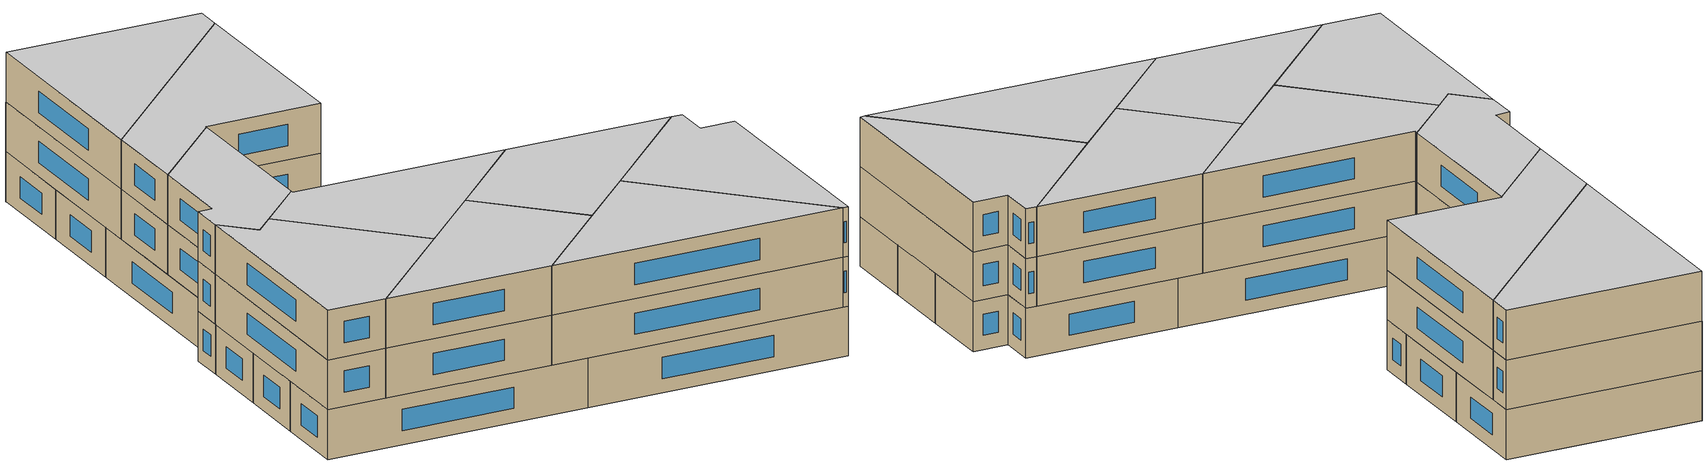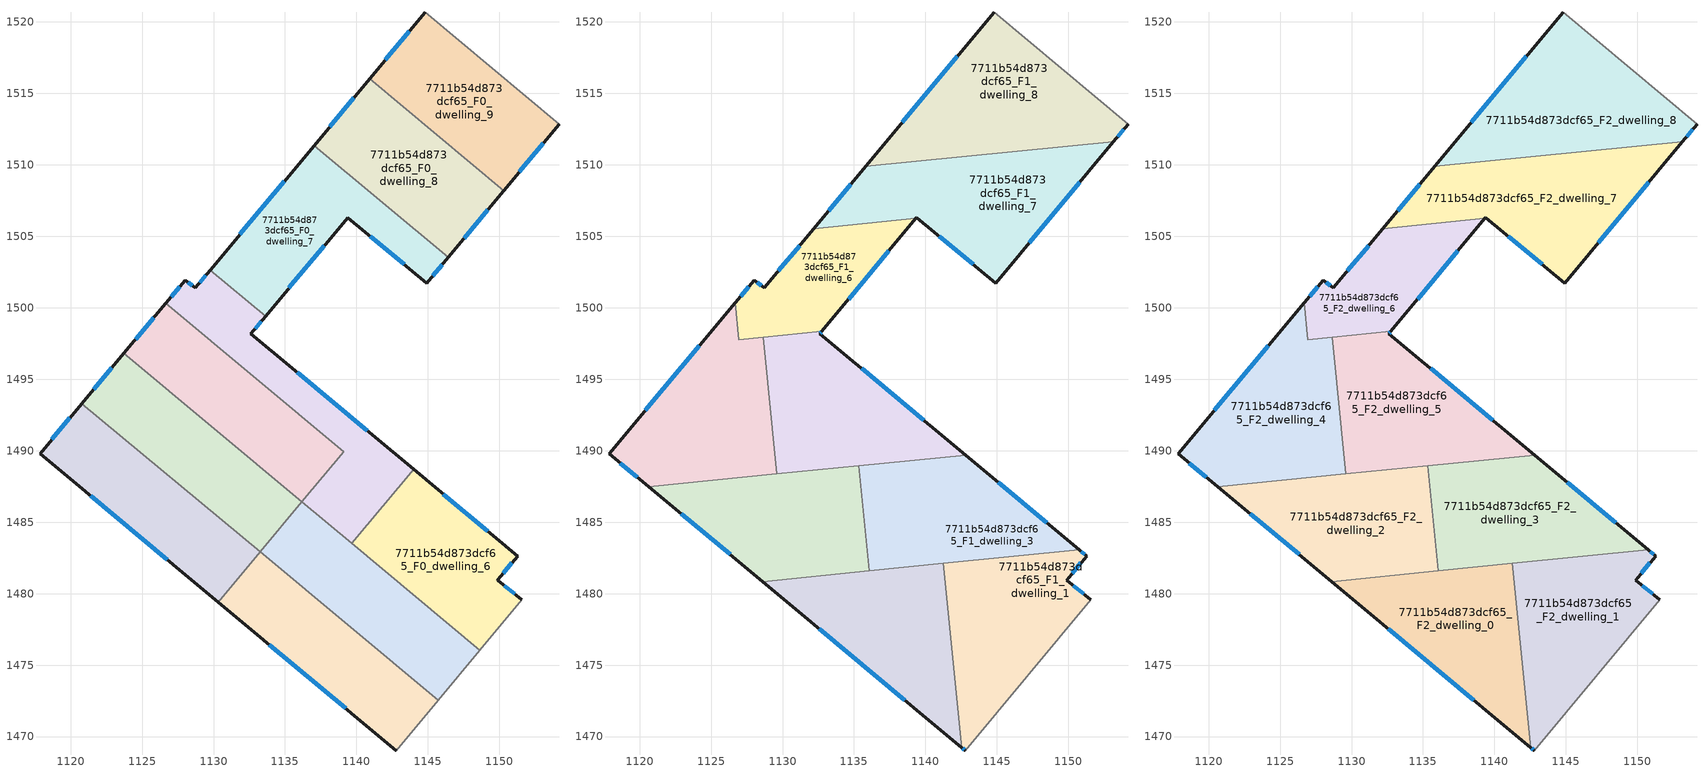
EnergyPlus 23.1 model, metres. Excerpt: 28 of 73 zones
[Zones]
7711b54d873dcf65_F0_dwelling_0
 floor ground (EU_floor_Construction): 1133.25,1482.92 1130.33,1479.41 1117.86,1489.8 1120.79,1493.3 z0
 wall outside (EU_wall_Construction): 1120.79,1493.3 1117.86,1489.8 1130.33,1479.41 z0:3
 wall to 7711b54d873dcf65_F0_dwelling_1 (EU_wall_Construction): 1130.33,1479.41 1133.25,1482.92 z0:3
 wall to 7711b54d873dcf65_F0_dwelling_2 (EU_wall_Construction): 1133.25,1482.92 1120.79,1493.3 z0:3
 window (EU_Window_Construction): 1121.42,1486.83 1126.77,1482.38 / 1119.95,1492.3 1118.7,1490.8 z0.86:2.14
7711b54d873dcf65_F0_dwelling_1
 floor ground (EU_floor_Construction): 1145.71,1472.53 1142.8,1469.02 1130.33,1479.41 1133.25,1482.92 z0
 wall outside (EU_wall_Construction): 1130.33,1479.41 1142.8,1469.02 z0:3
 wall adiabatic (EU_wall_Construction): 1142.8,1469.02 1145.71,1472.53 z0:3
 wall to 7711b54d873dcf65_F0_dwelling_3 (EU_wall_Construction): 1145.71,1472.53 1133.25,1482.92 z0:3
 window (EU_Window_Construction): 1133.89,1476.44 1139.24,1471.99 z0.86:2.14
7711b54d873dcf65_F0_dwelling_2
 floor ground (EU_floor_Construction): 1136.18,1486.42 1133.25,1482.92 1120.79,1493.3 1123.72,1496.8 z0
 wall outside (EU_wall_Construction): 1123.72,1496.8 1120.79,1493.3 z0:3
 wall to 7711b54d873dcf65_F0_dwelling_3 (EU_wall_Construction): 1133.25,1482.92 1136.18,1486.42 z0:3
 wall to 7711b54d873dcf65_F0_dwelling_4 (EU_wall_Construction): 1136.18,1486.42 1123.72,1496.8 z0:3
 window (EU_Window_Construction): 1122.89,1495.8 1121.63,1494.3 z0.86:2.14
7711b54d873dcf65_F0_dwelling_3
 floor ground (EU_floor_Construction): 1148.63,1476.04 1145.71,1472.53 1133.25,1482.92 1136.18,1486.42 z0
 wall adiabatic (EU_wall_Construction): 1145.71,1472.53 1148.63,1476.04 z0:3
 wall to 7711b54d873dcf65_F0_dwelling_6 (EU_wall_Construction): 1148.63,1476.04 1139.67,1483.52 z0:3
 wall to 7711b54d873dcf65_F0_dwelling_5 (EU_wall_Construction): 1139.67,1483.52 1136.18,1486.42 z0:3
 ceiling adiabatic (EU_roof_Construction): 1141.34,1482.12 1136.18,1486.42 1135.65,1485.8 1136.07,1481.59 z3
7711b54d873dcf65_F0_dwelling_4
 floor ground (EU_floor_Construction): 1139.11,1489.93 1136.18,1486.42 1123.72,1496.8 1126.66,1500.31 z0
 wall outside (EU_wall_Construction): 1126.66,1500.31 1123.72,1496.8 z0:3
 wall to 7711b54d873dcf65_F0_dwelling_5 (EU_wall_Construction): 1136.18,1486.42 1139.11,1489.93 1126.66,1500.31 z0:3
 window (EU_Window_Construction): 1125.82,1499.31 1124.56,1497.8 z0.86:2.14
 ceiling adiabatic (EU_roof_Construction): 1138.55,1489.27 1139.11,1489.93 1129.41,1498.01 1128.64,1497.94 1129.21,1492.24 1133.38,1488.75 z3
7711b54d873dcf65_F0_dwelling_5
 floor ground (EU_floor_Construction): 1133.64,1499.42 1132.61,1498.19 1143.99,1488.71 1139.67,1483.52 1136.18,1486.42 1139.11,1489.93 1126.66,1500.31 1128.02,1501.93 1128.73,1501.4 1129.77,1502.64 z0
 wall outside (EU_wall_Construction): 1129.77,1502.64 1128.73,1501.4 1128.02,1501.93 1126.66,1500.31 / 1143.99,1488.71 1132.61,1498.19 1133.64,1499.42 z0:3
 wall to 7711b54d873dcf65_F0_dwelling_7 (EU_wall_Construction): 1133.64,1499.42 1129.77,1502.64 z0:3
 wall to 7711b54d873dcf65_F0_dwelling_6 (EU_wall_Construction): 1139.67,1483.52 1143.99,1488.71 z0:3
 window (EU_Window_Construction): 1127.63,1501.46 1127.05,1500.77 / 1128.52,1501.55 1128.22,1501.78 / 1129.47,1502.29 1129.02,1501.75 / 1132.91,1498.54 1133.35,1499.07 / 1140.74,1491.41 1135.86,1495.48 z0.86:2.14
7711b54d873dcf65_F0_dwelling_6
 floor ground (EU_floor_Construction): 1151.28,1482.63 1149.88,1480.96 1149.87,1480.95 1151.57,1479.59 1151.55,1479.56 1148.63,1476.04 1139.67,1483.52 1143.99,1488.71 z0
 wall outside (EU_wall_Construction): 1151.57,1479.59 1149.87,1480.95 1149.88,1480.96 1151.28,1482.63 1143.99,1488.71 z0:3
 wall adiabatic (EU_wall_Construction): 1148.63,1476.04 1151.55,1479.56 1151.57,1479.59 z0:3
 window (EU_Window_Construction): 1149.2,1484.37 1146.07,1486.97 / 1150.28,1481.44 1150.88,1482.15 / 1151.08,1479.98 1150.35,1480.56 z0.86:2.14
7711b54d873dcf65_F0_dwelling_7
 floor ground (EU_floor_Construction): 1146.42,1503.53 1144.92,1501.72 1139.37,1506.31 1133.64,1499.42 1129.77,1502.64 1137.03,1511.35 z0
 wall outside (EU_wall_Construction): 1137.03,1511.35 1129.77,1502.64 / 1133.64,1499.42 1139.37,1506.31 1144.92,1501.72 1146.42,1503.53 z0:3
 wall to 7711b54d873dcf65_F0_dwelling_8 (EU_wall_Construction): 1146.42,1503.53 1137.03,1511.35 z0:3
 window (EU_Window_Construction): 1134.95,1508.86 1131.84,1505.13 / 1145.35,1502.24 1145.99,1503.01 / 1140.96,1505 1143.34,1503.03 / 1135.28,1501.39 1137.74,1504.34 z0.86:2.14
7711b54d873dcf65_F0_dwelling_8
 floor ground (EU_floor_Construction): 1150.29,1508.19 1146.42,1503.53 1137.03,1511.35 1140.91,1516.01 z0
 wall outside (EU_wall_Construction): 1146.42,1503.53 1150.29,1508.19 / 1140.91,1516.01 1137.03,1511.35 z0:3
 wall to 7711b54d873dcf65_F0_dwelling_9 (EU_wall_Construction): 1150.29,1508.19 1140.91,1516.01 z0:3
 window (EU_Window_Construction): 1147.53,1504.86 1149.19,1506.86 / 1139.8,1514.68 1138.14,1512.68 z0.86:2.14
7711b54d873dcf65_F0_dwelling_9
 floor ground (EU_floor_Construction): 1154.17,1512.86 1150.29,1508.19 1140.91,1516.01 1144.8,1520.67 z0
 wall outside (EU_wall_Construction): 1150.29,1508.19 1154.17,1512.86 / 1144.8,1520.67 1140.91,1516.01 z0:3
 wall adiabatic (EU_wall_Construction): 1154.17,1512.86 1144.8,1520.67 z0:3
 window (EU_Window_Construction): 1151.4,1509.53 1153.06,1511.53 / 1143.69,1519.34 1142.02,1517.34 z0.86:2.14
7711b54d873dcf65_F1_dwelling_0
 floor to 7711b54d873dcf65_F0_dwelling_1 (EU_floor_Construction): 1141.9,1475.71 1142.54,1469.23 1130.33,1479.41 1131.8,1481.17 1134.97,1481.48 z3
 floor to 7711b54d873dcf65_F0_dwelling_3 (EU_floor_Construction): 1141.26,1482.11 1141.9,1475.71 1134.97,1481.48 z3
 floor to 7711b54d873dcf65_F0_dwelling_0 (EU_floor_Construction): 1131.8,1481.17 1130.33,1479.41 1128.6,1480.85 z3
 wall outside (EU_wall_Construction): 1128.6,1480.85 1142.54,1469.23 z3:6
 wall to 7711b54d873dcf65_F1_dwelling_1 (EU_wall_Construction): 1142.54,1469.23 1141.26,1482.11 z3:6
 wall to 7711b54d873dcf65_F1_dwelling_2 (EU_wall_Construction): 1136.07,1481.59 1128.6,1480.85 z3:6
 wall to 7711b54d873dcf65_F1_dwelling_3 (EU_wall_Construction): 1141.26,1482.11 1136.07,1481.59 z3:6
 window (EU_Window_Construction): 1132.58,1477.53 1138.56,1472.55 z3.86:5.14
7711b54d873dcf65_F1_dwelling_1
 floor to 7711b54d873dcf65_F0_dwelling_6 (EU_floor_Construction): 1151.28,1482.63 1149.87,1480.95 1151.57,1479.59 1148.63,1476.05 1141.34,1482.12 1150.77,1483.06 z3
 floor to 7711b54d873dcf65_F0_dwelling_1 (EU_floor_Construction): 1145.71,1472.53 1142.8,1469.02 1142.54,1469.23 1141.9,1475.71 z3
 floor to 7711b54d873dcf65_F0_dwelling_3 (EU_floor_Construction): 1148.63,1476.05 1145.71,1472.53 1141.9,1475.71 1141.26,1482.11 1141.34,1482.12 z3
 wall outside (EU_wall_Construction): 1151.57,1479.59 1149.87,1480.95 1151.28,1482.63 1150.77,1483.06 / 1142.54,1469.23 1142.8,1469.02 z3:6
 wall adiabatic (EU_wall_Construction): 1142.8,1469.02 1151.57,1479.59 z3:6
 wall to 7711b54d873dcf65_F1_dwelling_3 (EU_wall_Construction): 1150.77,1483.06 1141.26,1482.11 z3:6
 window (EU_Window_Construction): 1150.27,1481.43 1150.88,1482.15 / 1151.08,1479.98 1150.35,1480.56 / 1142.61,1469.17 1142.73,1469.08 / 1151.14,1482.75 1150.92,1482.94 z3.86:5.14
7711b54d873dcf65_F1_dwelling_2
 floor to 7711b54d873dcf65_F0_dwelling_0 (EU_floor_Construction): 1133.25,1482.92 1131.8,1481.17 1128.6,1480.85 1120.64,1487.48 1127.01,1488.12 z3
 floor to 7711b54d873dcf65_F0_dwelling_1 (EU_floor_Construction): 1134.97,1481.48 1131.8,1481.17 1133.25,1482.92 z3
 floor to 7711b54d873dcf65_F0_dwelling_2 (EU_floor_Construction): 1135.54,1486.96 1135.65,1485.8 1133.25,1482.92 1127.01,1488.12 1133.38,1488.75 z3
 floor to 7711b54d873dcf65_F0_dwelling_4 (EU_floor_Construction): 1135.34,1488.95 1135.54,1486.96 1133.38,1488.75 z3
 floor to 7711b54d873dcf65_F0_dwelling_3 (EU_floor_Construction): 1135.65,1485.8 1136.07,1481.59 1134.97,1481.48 1133.25,1482.92 z3
 wall outside (EU_wall_Construction): 1120.64,1487.48 1128.6,1480.85 z3:6
 wall to 7711b54d873dcf65_F1_dwelling_3 (EU_wall_Construction): 1136.07,1481.59 1135.34,1488.95 z3:6
 wall to 7711b54d873dcf65_F1_dwelling_4 (EU_wall_Construction): 1129.59,1488.37 1120.64,1487.48 z3:6
 wall to 7711b54d873dcf65_F1_dwelling_5 (EU_wall_Construction): 1135.34,1488.95 1129.59,1488.37 z3:6
 window (EU_Window_Construction): 1122.92,1485.59 1126.33,1482.75 z3.86:5.14
7711b54d873dcf65_F1_dwelling_3
 floor to 7711b54d873dcf65_F0_dwelling_6 (EU_floor_Construction): 1150.77,1483.06 1141.34,1482.12 1139.67,1483.52 1143.99,1488.71 z3
 floor to 7711b54d873dcf65_F0_dwelling_4 (EU_floor_Construction): 1138.55,1489.27 1136.18,1486.42 1135.54,1486.96 1135.34,1488.95 z3
 floor to 7711b54d873dcf65_F0_dwelling_5 (EU_floor_Construction): 1143.99,1488.71 1139.67,1483.52 1136.18,1486.42 1138.55,1489.27 1142.81,1489.69 z3
 floor to 7711b54d873dcf65_F0_dwelling_2 (EU_floor_Construction): 1136.18,1486.42 1135.65,1485.8 1135.54,1486.96 z3
 floor adiabatic (EU_floor_Construction): 1141.34,1482.12 1136.07,1481.59 1135.65,1485.8 1136.18,1486.42 1135.54,1486.96 z3
 wall outside (EU_wall_Construction): 1150.77,1483.06 1142.81,1489.69 z3:6
 wall to 7711b54d873dcf65_F1_dwelling_5 (EU_wall_Construction): 1142.81,1489.69 1135.34,1488.95 z3:6
 window (EU_Window_Construction): 1148.5,1484.95 1145.08,1487.8 z3.86:5.14
7711b54d873dcf65_F1_dwelling_4
 floor to 7711b54d873dcf65_F0_dwelling_2 (EU_floor_Construction): 1129.21,1492.23 1129.59,1488.37 1127.01,1488.12 1120.79,1493.3 1123.72,1496.8 z3
 floor to 7711b54d873dcf65_F0_dwelling_4 (EU_floor_Construction): 1128.64,1497.94 1129.21,1492.24 1123.72,1496.8 1126.66,1500.31 1126.7,1500.27 1126.95,1497.77 z3
 floor to 7711b54d873dcf65_F0_dwelling_0 (EU_floor_Construction): 1127.01,1488.12 1120.64,1487.48 1117.86,1489.8 1120.79,1493.3 z3
 wall outside (EU_wall_Construction): 1126.7,1500.35 1117.86,1489.8 1120.64,1487.48 z3:6
 wall to 7711b54d873dcf65_F1_dwelling_6 (EU_wall_Construction): 1128.64,1497.94 1126.95,1497.77 1126.7,1500.35 z3:6
 wall to 7711b54d873dcf65_F1_dwelling_5 (EU_wall_Construction): 1129.59,1488.37 1128.64,1497.94 z3:6
 window (EU_Window_Construction): 1118.65,1489.14 1119.85,1488.15 / 1124.17,1497.34 1120.38,1492.82 z3.86:5.14
7711b54d873dcf65_F1_dwelling_5
 floor to 7711b54d873dcf65_F0_dwelling_2 (EU_floor_Construction): 1133.38,1488.75 1129.59,1488.37 1129.21,1492.23 z3
 floor to 7711b54d873dcf65_F0_dwelling_5 (EU_floor_Construction): 1142.81,1489.69 1138.55,1489.27 1139.11,1489.93 1129.41,1498.01 1132.75,1498.35 1132.61,1498.19 z3
 floor adiabatic (EU_floor_Construction): 1139.11,1489.93 1138.55,1489.27 1133.38,1488.75 1129.21,1492.23 1128.64,1497.94 1129.41,1498.01 z3
 wall outside (EU_wall_Construction): 1142.81,1489.69 1132.61,1498.19 1132.75,1498.35 z3:6
 wall to 7711b54d873dcf65_F1_dwelling_6 (EU_wall_Construction): 1132.75,1498.35 1128.64,1497.94 z3:6
 window (EU_Window_Construction): 1139.9,1492.12 1135.53,1495.76 / 1132.65,1498.23 1132.71,1498.3 z3.86:5.14
7711b54d873dcf65_F1_dwelling_6
 floor to 7711b54d873dcf65_F0_dwelling_5 (EU_floor_Construction): 1133.64,1499.42 1132.75,1498.35 1129.41,1498.01 1126.7,1500.27 1126.7,1500.35 1128.02,1501.93 1128.73,1501.4 1129.77,1502.64 z3
 floor to 7711b54d873dcf65_F0_dwelling_7 (EU_floor_Construction): 1139.33,1506.25 1133.64,1499.42 1129.77,1502.64 1132.18,1505.54 z3
 floor to 7711b54d873dcf65_F0_dwelling_4 (EU_floor_Construction): 1129.41,1498.01 1126.95,1497.77 1126.7,1500.27 z3
 wall outside (EU_wall_Construction): 1132.18,1505.54 1128.73,1501.4 1128.02,1501.93 1126.7,1500.35 / 1132.75,1498.35 1139.33,1506.25 z3:6
 wall to 7711b54d873dcf65_F1_dwelling_7 (EU_wall_Construction): 1139.33,1506.25 1132.18,1505.54 z3:6
 window (EU_Window_Construction): 1127.64,1501.48 1127.07,1500.8 / 1128.52,1501.55 1128.22,1501.78 / 1131.2,1504.36 1129.72,1502.58 / 1134.63,1500.61 1137.45,1504 z3.86:5.14
7711b54d873dcf65_F1_dwelling_7
 floor to 7711b54d873dcf65_F0_dwelling_7 (EU_floor_Construction): 1146.42,1503.53 1144.92,1501.72 1139.37,1506.31 1139.33,1506.25 1132.18,1505.54 1135.82,1509.9 1138.46,1510.16 z3
 floor to 7711b54d873dcf65_F0_dwelling_8 (EU_floor_Construction): 1150.29,1508.19 1146.42,1503.53 1138.46,1510.16 1146.92,1511.01 z3
 floor to 7711b54d873dcf65_F0_dwelling_9 (EU_floor_Construction): 1153.15,1511.63 1150.29,1508.19 1146.92,1511.01 z3
 wall outside (EU_wall_Construction): 1139.33,1506.25 1139.37,1506.31 1144.92,1501.72 1153.15,1511.63 / 1135.82,1509.9 1132.18,1505.54 z3:6
 wall to 7711b54d873dcf65_F1_dwelling_8 (EU_wall_Construction): 1153.15,1511.63 1135.82,1509.9 z3:6
 window (EU_Window_Construction): 1147.27,1504.55 1150.8,1508.8 / 1140.96,1505 1143.34,1503.03 / 1134.78,1508.65 1133.22,1506.79 z3.86:5.14
7711b54d873dcf65_F1_dwelling_8
 floor to 7711b54d873dcf65_F0_dwelling_8 (EU_floor_Construction): 1146.92,1511.01 1138.46,1510.16 1137.03,1511.35 1140.91,1516.01 z3
 floor to 7711b54d873dcf65_F0_dwelling_9 (EU_floor_Construction): 1154.17,1512.86 1153.15,1511.63 1146.92,1511.01 1140.91,1516.01 1144.8,1520.67 z3
 floor to 7711b54d873dcf65_F0_dwelling_7 (EU_floor_Construction): 1138.46,1510.16 1135.82,1509.9 1137.03,1511.35 z3
 wall outside (EU_wall_Construction): 1153.15,1511.63 1154.17,1512.86 / 1144.8,1520.67 1135.82,1509.9 z3:6
 wall adiabatic (EU_wall_Construction): 1154.17,1512.86 1144.8,1520.67 z3:6
 window (EU_Window_Construction): 1153.44,1511.98 1153.88,1512.51 / 1142.23,1517.59 1138.38,1512.98 z3.86:5.14
7711b54d873dcf65_F2_dwelling_0
 floor to 7711b54d873dcf65_F1_dwelling_0 (EU_floor_Construction): 1141.26,1482.11 1142.54,1469.23 1128.6,1480.85 z6
 wall outside (EU_wall_Construction): 1128.6,1480.85 1142.54,1469.23 z6:9
 wall to 7711b54d873dcf65_F2_dwelling_1 (EU_wall_Construction): 1142.54,1469.23 1141.26,1482.11 z6:9
 wall to 7711b54d873dcf65_F2_dwelling_2 (EU_wall_Construction): 1136.07,1481.59 1128.6,1480.85 z6:9
 wall to 7711b54d873dcf65_F2_dwelling_3 (EU_wall_Construction): 1141.26,1482.11 1136.07,1481.59 z6:9
 window (EU_Window_Construction): 1132.58,1477.53 1138.56,1472.55 z6.86:8.14
 ceiling to 7711b54d873dcf65_F3_dwelling_0 (EU_floor_Construction): 1142.54,1469.23 1141.26,1482.11 1128.6,1480.85 z9
7711b54d873dcf65_F2_dwelling_1
 floor to 7711b54d873dcf65_F1_dwelling_1 (EU_floor_Construction): 1151.28,1482.63 1149.87,1480.95 1151.57,1479.59 1142.8,1469.02 1142.54,1469.23 1141.26,1482.11 1150.77,1483.06 z6
 wall outside (EU_wall_Construction): 1151.57,1479.59 1149.87,1480.95 1151.28,1482.63 1150.77,1483.06 / 1142.54,1469.23 1142.8,1469.02 z6:9
 wall adiabatic (EU_wall_Construction): 1142.8,1469.02 1151.57,1479.59 z6:9
 wall to 7711b54d873dcf65_F2_dwelling_3 (EU_wall_Construction): 1150.77,1483.06 1141.26,1482.11 z6:9
 window (EU_Window_Construction): 1150.27,1481.43 1150.88,1482.15 / 1151.08,1479.98 1150.35,1480.56 / 1142.61,1469.17 1142.73,1469.08 / 1151.14,1482.75 1150.92,1482.94 z6.86:8.14
 ceiling to 7711b54d873dcf65_F3_dwelling_1 (EU_floor_Construction): 1142.8,1469.02 1151.57,1479.59 1149.87,1480.95 1151.28,1482.63 1150.77,1483.06 1141.26,1482.11 1142.54,1469.23 z9
7711b54d873dcf65_F2_dwelling_2
 floor to 7711b54d873dcf65_F1_dwelling_2 (EU_floor_Construction): 1135.34,1488.95 1136.07,1481.59 1128.6,1480.85 1120.64,1487.48 z6
 wall outside (EU_wall_Construction): 1120.64,1487.48 1128.6,1480.85 z6:9
 wall to 7711b54d873dcf65_F2_dwelling_3 (EU_wall_Construction): 1136.07,1481.59 1135.34,1488.95 z6:9
 wall to 7711b54d873dcf65_F2_dwelling_4 (EU_wall_Construction): 1129.59,1488.37 1120.64,1487.48 z6:9
 wall to 7711b54d873dcf65_F2_dwelling_5 (EU_wall_Construction): 1135.34,1488.95 1129.59,1488.37 z6:9
 window (EU_Window_Construction): 1122.92,1485.59 1126.33,1482.75 z6.86:8.14
 ceiling to 7711b54d873dcf65_F3_dwelling_2 (EU_floor_Construction): 1136.07,1481.59 1135.34,1488.95 1120.64,1487.48 1128.6,1480.85 z9
7711b54d873dcf65_F2_dwelling_3
 floor to 7711b54d873dcf65_F1_dwelling_3 (EU_floor_Construction): 1150.77,1483.06 1136.07,1481.59 1135.34,1488.95 1142.81,1489.69 z6
 wall outside (EU_wall_Construction): 1150.77,1483.06 1142.81,1489.69 z6:9
 wall to 7711b54d873dcf65_F2_dwelling_5 (EU_wall_Construction): 1142.81,1489.69 1135.34,1488.95 z6:9
 window (EU_Window_Construction): 1148.5,1484.95 1145.08,1487.8 z6.86:8.14
 ceiling to 7711b54d873dcf65_F3_dwelling_3 (EU_floor_Construction): 1150.77,1483.06 1142.81,1489.69 1135.34,1488.95 1136.07,1481.59 z9
7711b54d873dcf65_F2_dwelling_4
 floor to 7711b54d873dcf65_F1_dwelling_4 (EU_floor_Construction): 1128.64,1497.94 1129.59,1488.37 1120.64,1487.48 1117.86,1489.8 1126.7,1500.35 1126.95,1497.77 z6
 wall outside (EU_wall_Construction): 1126.7,1500.35 1117.86,1489.8 1120.64,1487.48 z6:9
 wall to 7711b54d873dcf65_F2_dwelling_6 (EU_wall_Construction): 1128.64,1497.94 1126.95,1497.77 1126.7,1500.35 z6:9
 wall to 7711b54d873dcf65_F2_dwelling_5 (EU_wall_Construction): 1129.59,1488.37 1128.64,1497.94 z6:9
 window (EU_Window_Construction): 1118.65,1489.14 1119.85,1488.15 / 1124.17,1497.34 1120.38,1492.82 z6.86:8.14
 ceiling to 7711b54d873dcf65_F3_dwelling_4 (EU_floor_Construction): 1129.59,1488.37 1128.64,1497.94 1126.95,1497.77 1126.7,1500.35 1117.86,1489.8 1120.64,1487.48 z9
7711b54d873dcf65_F2_dwelling_5
 floor to 7711b54d873dcf65_F1_dwelling_5 (EU_floor_Construction): 1142.81,1489.69 1129.59,1488.37 1128.64,1497.94 1132.75,1498.35 1132.61,1498.19 z6
 wall outside (EU_wall_Construction): 1142.81,1489.69 1132.61,1498.19 1132.75,1498.35 z6:9
 wall to 7711b54d873dcf65_F2_dwelling_6 (EU_wall_Construction): 1132.75,1498.35 1128.64,1497.94 z6:9
 window (EU_Window_Construction): 1139.9,1492.12 1135.53,1495.76 / 1132.65,1498.23 1132.71,1498.3 z6.86:8.14
 ceiling to 7711b54d873dcf65_F3_dwelling_5 (EU_floor_Construction): 1142.81,1489.69 1132.61,1498.19 1132.75,1498.35 1128.64,1497.94 1129.59,1488.37 z9
7711b54d873dcf65_F2_dwelling_6
 floor to 7711b54d873dcf65_F1_dwelling_6 (EU_floor_Construction): 1139.33,1506.25 1132.75,1498.35 1126.95,1497.78 1126.7,1500.35 1128.02,1501.93 1128.73,1501.4 1132.18,1505.54 z6
 wall outside (EU_wall_Construction): 1132.18,1505.54 1128.73,1501.4 1128.02,1501.93 1126.7,1500.35 / 1132.75,1498.35 1139.33,1506.25 z6:9
 wall to 7711b54d873dcf65_F2_dwelling_7 (EU_wall_Construction): 1139.33,1506.25 1132.18,1505.54 z6:9
 window (EU_Window_Construction): 1127.64,1501.48 1127.07,1500.8 / 1128.52,1501.55 1128.22,1501.78 / 1131.2,1504.36 1129.72,1502.58 / 1134.63,1500.61 1137.45,1504 z6.86:8.14
 ceiling to 7711b54d873dcf65_F3_dwelling_6 (EU_floor_Construction): 1132.75,1498.35 1139.33,1506.25 1132.18,1505.54 1128.73,1501.4 1128.02,1501.93 1126.7,1500.35 1126.95,1497.78 z9
7711b54d873dcf65_F2_dwelling_7
 floor to 7711b54d873dcf65_F1_dwelling_7 (EU_floor_Construction): 1153.15,1511.63 1144.92,1501.72 1139.37,1506.31 1139.33,1506.25 1132.18,1505.54 1135.82,1509.9 z6
 wall outside (EU_wall_Construction): 1139.33,1506.25 1139.37,1506.31 1144.92,1501.72 1153.15,1511.63 / 1135.82,1509.9 1132.18,1505.54 z6:9
 wall to 7711b54d873dcf65_F2_dwelling_8 (EU_wall_Construction): 1153.15,1511.63 1135.82,1509.9 z6:9
 window (EU_Window_Construction): 1147.27,1504.55 1150.8,1508.8 / 1140.96,1505 1143.34,1503.03 / 1134.78,1508.65 1133.22,1506.79 z6.86:8.14
 ceiling to 7711b54d873dcf65_F3_dwelling_7 (EU_floor_Construction): 1144.92,1501.72 1153.15,1511.63 1135.82,1509.9 1132.18,1505.54 1139.33,1506.25 1139.37,1506.31 z9
7711b54d873dcf65_F2_dwelling_8
 floor to 7711b54d873dcf65_F1_dwelling_8 (EU_floor_Construction): 1154.17,1512.86 1153.15,1511.63 1135.82,1509.9 1144.8,1520.67 z6
 wall outside (EU_wall_Construction): 1153.15,1511.63 1154.17,1512.86 / 1144.8,1520.67 1135.82,1509.9 z6:9
 wall adiabatic (EU_wall_Construction): 1154.17,1512.86 1144.8,1520.67 z6:9
 window (EU_Window_Construction): 1153.44,1511.98 1153.88,1512.51 / 1142.23,1517.59 1138.38,1512.98 z6.86:8.14
 ceiling to 7711b54d873dcf65_F3_dwelling_8 (EU_floor_Construction): 1153.15,1511.63 1154.17,1512.86 1144.8,1520.67 1135.82,1509.9 z9
shading: 1154.17,1512.86 1144.8,1520.67 z0:6
[Building]
EU S2 Campaign: North Axis=0; Terrain=City; Solar Distribution=FullExterior
[Site:Location]
Helsinki-Vantaa.AP: Latitude=60.317; Longitude=24.963; Time Zone=2; Elevation=54.6
[SizingPeriod:WeatherFileDays]
AnnualSizingPeriod: Begin Month=1; Begin Day of Month=1; End Month=12; End Day of Month=31; Day of Week for Start Day=Monday; Use Weather File Daylight Saving Period=No; Use Weather File Rain and Snow Indicators=No
[MATERIAL]
EU_InternalMass_Material: Roughness=MediumRough; Thickness=0.1; Conductivity=1; Density=1800; Specific Heat=900; Thermal Absorptance=0.9; Solar Absorptance=0.7; Visible Absorptance=0.7
[MATERIAL:NOMASS] Roughness=MediumRough; Thermal Absorptance=0.9; Solar Absorptance=0.7; Visible Absorptance=0.7
Name | Thermal Resistance
EU_wall_NoMass | 1.10183
EU_roof_NoMass; EU_floor_NoMass | 1.70606
[WINDOWMATERIAL:SIMPLEGLAZINGSYSTEM]
EU_Window_SimpleGlazing: UFactor=3.11035; Solar Heat Gain Coefficient=0.8; Visible Transmittance=0.8
[CONSTRUCTION]
EU_wall_Construction: EU_wall_NoMass
EU_roof_Construction: EU_roof_NoMass
EU_floor_Construction: EU_floor_NoMass
EU_Window_Construction: EU_Window_SimpleGlazing
EU_InternalMass_Construction: EU_InternalMass_Material
[ZONE] Type=1; Multiplier=1; Ceiling Height=autocalculate; Floor Area=autocalculate; Part of Total Floor Area=Yes
Name | Volume
7711b54d873dcf65_F0_dwelling_0 | 222.226
7711b54d873dcf65_F1_dwelling_0; 7711b54d873dcf65_F2_dwelling_0 | 246.922
7711b54d873dcf65_F0_dwelling_1 | 222.222
7711b54d873dcf65_F1_dwelling_1; 7711b54d873dcf65_F2_dwelling_1 | 246.879
7711b54d873dcf65_F0_dwelling_2 | 222.184
7711b54d873dcf65_F1_dwelling_2; 7711b54d873dcf65_F2_dwelling_2 | 246.913
7711b54d873dcf65_F0_dwelling_3 | 222.179
7711b54d873dcf65_F1_dwelling_3; 7711b54d873dcf65_F2_dwelling_3 | 246.929
7711b54d873dcf65_F0_dwelling_4 | 222.255
7711b54d873dcf65_F1_dwelling_4; 7711b54d873dcf65_F2_dwelling_4 | 257.205
7711b54d873dcf65_F0_dwelling_5 | 222.185
7711b54d873dcf65_F1_dwelling_5; 7711b54d873dcf65_F2_dwelling_5 | 246.917
7711b54d873dcf65_F0_dwelling_6 | 222.19
7711b54d873dcf65_F1_dwelling_6 | 159.528
7711b54d873dcf65_F2_dwelling_6 | 159.483
7711b54d873dcf65_F0_dwelling_7 | 222.212
7711b54d873dcf65_F1_dwelling_7; 7711b54d873dcf65_F2_dwelling_7 | 284.807
7711b54d873dcf65_F0_dwelling_8 | 222.215
7711b54d873dcf65_F1_dwelling_8; 7711b54d873dcf65_F2_dwelling_8 | 286.074
7711b54d873dcf65_F0_dwelling_9 | 222.207
[INTERNALMASS] Construction=EU_InternalMass_Construction
Name | Zone or ZoneList | Surface Area
7711b54d873dcf65_F0_dwelling_0_EU_InternalMass | 7711b54d873dcf65_F0_dwelling_0 | 74.0744
7711b54d873dcf65_F0_dwelling_1_EU_InternalMass | 7711b54d873dcf65_F0_dwelling_1 | 74.0734
7711b54d873dcf65_F0_dwelling_2_EU_InternalMass | 7711b54d873dcf65_F0_dwelling_2 | 74.0597
7711b54d873dcf65_F0_dwelling_3_EU_InternalMass | 7711b54d873dcf65_F0_dwelling_3 | 74.0586
7711b54d873dcf65_F0_dwelling_4_EU_InternalMass | 7711b54d873dcf65_F0_dwelling_4 | 74.0853
7711b54d873dcf65_F0_dwelling_5_EU_InternalMass | 7711b54d873dcf65_F0_dwelling_5 | 74.0617
7711b54d873dcf65_F0_dwelling_6_EU_InternalMass | 7711b54d873dcf65_F0_dwelling_6 | 74.0622
7711b54d873dcf65_F0_dwelling_7_EU_InternalMass | 7711b54d873dcf65_F0_dwelling_7 | 74.0708
7711b54d873dcf65_F0_dwelling_8_EU_InternalMass | 7711b54d873dcf65_F0_dwelling_8 | 74.0721
7711b54d873dcf65_F0_dwelling_9_EU_InternalMass | 7711b54d873dcf65_F0_dwelling_9 | 74.0691
7711b54d873dcf65_F1_dwelling_0_EU_InternalMass | 7711b54d873dcf65_F1_dwelling_0 | 82.3094
7711b54d873dcf65_F1_dwelling_1_EU_InternalMass | 7711b54d873dcf65_F1_dwelling_1 | 82.2929
7711b54d873dcf65_F1_dwelling_2_EU_InternalMass | 7711b54d873dcf65_F1_dwelling_2 | 82.3063
7711b54d873dcf65_F1_dwelling_3_EU_InternalMass | 7711b54d873dcf65_F1_dwelling_3 | 82.3098
7711b54d873dcf65_F1_dwelling_4_EU_InternalMass | 7711b54d873dcf65_F1_dwelling_4 | 85.7327
7711b54d873dcf65_F1_dwelling_5_EU_InternalMass | 7711b54d873dcf65_F1_dwelling_5 | 82.3047
7711b54d873dcf65_F1_dwelling_6_EU_InternalMass | 7711b54d873dcf65_F1_dwelling_6 | 53.175
7711b54d873dcf65_F1_dwelling_7_EU_InternalMass | 7711b54d873dcf65_F1_dwelling_7 | 94.9338
7711b54d873dcf65_F1_dwelling_8_EU_InternalMass | 7711b54d873dcf65_F1_dwelling_8 | 95.3627
7711b54d873dcf65_F2_dwelling_0_EU_InternalMass | 7711b54d873dcf65_F2_dwelling_0 | 82.3094
7711b54d873dcf65_F2_dwelling_1_EU_InternalMass | 7711b54d873dcf65_F2_dwelling_1 | 82.2929
7711b54d873dcf65_F2_dwelling_2_EU_InternalMass | 7711b54d873dcf65_F2_dwelling_2 | 82.3063
7711b54d873dcf65_F2_dwelling_3_EU_InternalMass | 7711b54d873dcf65_F2_dwelling_3 | 82.3098
7711b54d873dcf65_F2_dwelling_4_EU_InternalMass | 7711b54d873dcf65_F2_dwelling_4 | 85.7327
7711b54d873dcf65_F2_dwelling_5_EU_InternalMass | 7711b54d873dcf65_F2_dwelling_5 | 82.3047
7711b54d873dcf65_F2_dwelling_6_EU_InternalMass | 7711b54d873dcf65_F2_dwelling_6 | 53.175
7711b54d873dcf65_F2_dwelling_7_EU_InternalMass | 7711b54d873dcf65_F2_dwelling_7 | 94.9338
7711b54d873dcf65_F2_dwelling_8_EU_InternalMass | 7711b54d873dcf65_F2_dwelling_8 | 95.3627
[OTHEREQUIPMENT] Fuel Type=Electricity; Design Level Calculation Method=Watts/Area; Power per Zone Floor Area=1; Fraction Latent=0; Fraction Radiant=0; Fraction Lost=0; Carbon Dioxide Generation Rate=0; EndUse Subcategory=EU_Step8_InternalGains
Name | Zone or ZoneList or Space or SpaceList | Schedule
EU_Step8_InternalGain_7711b54d873dcf65_F0_dwelling_0_f000 | 7711b54d873dcf65_F0_dwelling_0 | EU_Step8_GainSchedule_7711b54d873dcf65_F0_dwelling_0_f000
EU_Step8_InternalGain_7711b54d873dcf65_F0_dwelling_1_f000 | 7711b54d873dcf65_F0_dwelling_1 | EU_Step8_GainSchedule_7711b54d873dcf65_F0_dwelling_1_f000
EU_Step8_InternalGain_7711b54d873dcf65_F0_dwelling_2_f000 | 7711b54d873dcf65_F0_dwelling_2 | EU_Step8_GainSchedule_7711b54d873dcf65_F0_dwelling_2_f000
EU_Step8_InternalGain_7711b54d873dcf65_F0_dwelling_3_f000 | 7711b54d873dcf65_F0_dwelling_3 | EU_Step8_GainSchedule_7711b54d873dcf65_F0_dwelling_3_f000
EU_Step8_InternalGain_7711b54d873dcf65_F0_dwelling_4_f000 | 7711b54d873dcf65_F0_dwelling_4 | EU_Step8_GainSchedule_7711b54d873dcf65_F0_dwelling_4_f000
EU_Step8_InternalGain_7711b54d873dcf65_F0_dwelling_5_f000 | 7711b54d873dcf65_F0_dwelling_5 | EU_Step8_GainSchedule_7711b54d873dcf65_F0_dwelling_5_f000
EU_Step8_InternalGain_7711b54d873dcf65_F0_dwelling_6_f000 | 7711b54d873dcf65_F0_dwelling_6 | EU_Step8_GainSchedule_7711b54d873dcf65_F0_dwelling_6_f000
EU_Step8_InternalGain_7711b54d873dcf65_F0_dwelling_7_f000 | 7711b54d873dcf65_F0_dwelling_7 | EU_Step8_GainSchedule_7711b54d873dcf65_F0_dwelling_7_f000
EU_Step8_InternalGain_7711b54d873dcf65_F0_dwelling_8_f000 | 7711b54d873dcf65_F0_dwelling_8 | EU_Step8_GainSchedule_7711b54d873dcf65_F0_dwelling_8_f000
EU_Step8_InternalGain_7711b54d873dcf65_F0_dwelling_9_f000 | 7711b54d873dcf65_F0_dwelling_9 | EU_Step8_GainSchedule_7711b54d873dcf65_F0_dwelling_9_f000
EU_Step8_InternalGain_7711b54d873dcf65_F1_dwelling_0_f000 | 7711b54d873dcf65_F1_dwelling_0 | EU_Step8_GainSchedule_7711b54d873dcf65_F1_dwelling_0_f000
EU_Step8_InternalGain_7711b54d873dcf65_F1_dwelling_1_f000 | 7711b54d873dcf65_F1_dwelling_1 | EU_Step8_GainSchedule_7711b54d873dcf65_F1_dwelling_1_f000
EU_Step8_InternalGain_7711b54d873dcf65_F1_dwelling_2_f000 | 7711b54d873dcf65_F1_dwelling_2 | EU_Step8_GainSchedule_7711b54d873dcf65_F1_dwelling_2_f000
EU_Step8_InternalGain_7711b54d873dcf65_F1_dwelling_3_f000 | 7711b54d873dcf65_F1_dwelling_3 | EU_Step8_GainSchedule_7711b54d873dcf65_F1_dwelling_3_f000
EU_Step8_InternalGain_7711b54d873dcf65_F1_dwelling_4_f000 | 7711b54d873dcf65_F1_dwelling_4 | EU_Step8_GainSchedule_7711b54d873dcf65_F1_dwelling_4_f000
EU_Step8_InternalGain_7711b54d873dcf65_F1_dwelling_5_f000 | 7711b54d873dcf65_F1_dwelling_5 | EU_Step8_GainSchedule_7711b54d873dcf65_F1_dwelling_5_f000
EU_Step8_InternalGain_7711b54d873dcf65_F1_dwelling_6_f000 | 7711b54d873dcf65_F1_dwelling_6 | EU_Step8_GainSchedule_7711b54d873dcf65_F1_dwelling_6_f000
EU_Step8_InternalGain_7711b54d873dcf65_F1_dwelling_7_f000 | 7711b54d873dcf65_F1_dwelling_7 | EU_Step8_GainSchedule_7711b54d873dcf65_F1_dwelling_7_f000
EU_Step8_InternalGain_7711b54d873dcf65_F1_dwelling_8_f000 | 7711b54d873dcf65_F1_dwelling_8 | EU_Step8_GainSchedule_7711b54d873dcf65_F1_dwelling_8_f000
EU_Step8_InternalGain_7711b54d873dcf65_F2_dwelling_0_f000 | 7711b54d873dcf65_F2_dwelling_0 | EU_Step8_GainSchedule_7711b54d873dcf65_F2_dwelling_0_f000
EU_Step8_InternalGain_7711b54d873dcf65_F2_dwelling_1_f000 | 7711b54d873dcf65_F2_dwelling_1 | EU_Step8_GainSchedule_7711b54d873dcf65_F2_dwelling_1_f000
EU_Step8_InternalGain_7711b54d873dcf65_F2_dwelling_2_f000 | 7711b54d873dcf65_F2_dwelling_2 | EU_Step8_GainSchedule_7711b54d873dcf65_F2_dwelling_2_f000
EU_Step8_InternalGain_7711b54d873dcf65_F2_dwelling_3_f000 | 7711b54d873dcf65_F2_dwelling_3 | EU_Step8_GainSchedule_7711b54d873dcf65_F2_dwelling_3_f000
EU_Step8_InternalGain_7711b54d873dcf65_F2_dwelling_4_f000 | 7711b54d873dcf65_F2_dwelling_4 | EU_Step8_GainSchedule_7711b54d873dcf65_F2_dwelling_4_f000
EU_Step8_InternalGain_7711b54d873dcf65_F2_dwelling_5_f000 | 7711b54d873dcf65_F2_dwelling_5 | EU_Step8_GainSchedule_7711b54d873dcf65_F2_dwelling_5_f000
EU_Step8_InternalGain_7711b54d873dcf65_F2_dwelling_6_f000 | 7711b54d873dcf65_F2_dwelling_6 | EU_Step8_GainSchedule_7711b54d873dcf65_F2_dwelling_6_f000
EU_Step8_InternalGain_7711b54d873dcf65_F2_dwelling_7_f000 | 7711b54d873dcf65_F2_dwelling_7 | EU_Step8_GainSchedule_7711b54d873dcf65_F2_dwelling_7_f000
EU_Step8_InternalGain_7711b54d873dcf65_F2_dwelling_8_f000 | 7711b54d873dcf65_F2_dwelling_8 | EU_Step8_GainSchedule_7711b54d873dcf65_F2_dwelling_8_f000
[ZONEVENTILATION:DESIGNFLOWRATE] Schedule=EU_AlwaysOn; Design Flow Rate Calculation Method=AirChanges/Hour; Air Changes per Hour=0.756316; Ventilation Type=Natural; Fan Pressure Rise=0; Fan Total Efficiency=1; Constant Term Coefficient=1; Temperature Term Coefficient=0; Velocity Term Coefficient=0; Velocity Squared Term Coefficient=0; Minimum Indoor Temperature=-100; Maximum Indoor Temperature=100; Delta Temperature=-100; Minimum Outdoor Temperature=-100; Maximum Outdoor Temperature=100; Maximum Wind Speed=40
Name | Zone or ZoneList or Space or SpaceList
EU_ConstantAir_7711b54d873dcf65_F0_dwelling_0 | 7711b54d873dcf65_F0_dwelling_0
EU_ConstantAir_7711b54d873dcf65_F0_dwelling_1 | 7711b54d873dcf65_F0_dwelling_1
EU_ConstantAir_7711b54d873dcf65_F0_dwelling_2 | 7711b54d873dcf65_F0_dwelling_2
EU_ConstantAir_7711b54d873dcf65_F0_dwelling_3 | 7711b54d873dcf65_F0_dwelling_3
EU_ConstantAir_7711b54d873dcf65_F0_dwelling_4 | 7711b54d873dcf65_F0_dwelling_4
EU_ConstantAir_7711b54d873dcf65_F0_dwelling_5 | 7711b54d873dcf65_F0_dwelling_5
EU_ConstantAir_7711b54d873dcf65_F0_dwelling_6 | 7711b54d873dcf65_F0_dwelling_6
EU_ConstantAir_7711b54d873dcf65_F0_dwelling_7 | 7711b54d873dcf65_F0_dwelling_7
EU_ConstantAir_7711b54d873dcf65_F0_dwelling_8 | 7711b54d873dcf65_F0_dwelling_8
EU_ConstantAir_7711b54d873dcf65_F0_dwelling_9 | 7711b54d873dcf65_F0_dwelling_9
EU_ConstantAir_7711b54d873dcf65_F1_dwelling_0 | 7711b54d873dcf65_F1_dwelling_0
EU_ConstantAir_7711b54d873dcf65_F1_dwelling_1 | 7711b54d873dcf65_F1_dwelling_1
EU_ConstantAir_7711b54d873dcf65_F1_dwelling_2 | 7711b54d873dcf65_F1_dwelling_2
EU_ConstantAir_7711b54d873dcf65_F1_dwelling_3 | 7711b54d873dcf65_F1_dwelling_3
EU_ConstantAir_7711b54d873dcf65_F1_dwelling_4 | 7711b54d873dcf65_F1_dwelling_4
EU_ConstantAir_7711b54d873dcf65_F1_dwelling_5 | 7711b54d873dcf65_F1_dwelling_5
EU_ConstantAir_7711b54d873dcf65_F1_dwelling_6 | 7711b54d873dcf65_F1_dwelling_6
EU_ConstantAir_7711b54d873dcf65_F1_dwelling_7 | 7711b54d873dcf65_F1_dwelling_7
EU_ConstantAir_7711b54d873dcf65_F1_dwelling_8 | 7711b54d873dcf65_F1_dwelling_8
EU_ConstantAir_7711b54d873dcf65_F2_dwelling_0 | 7711b54d873dcf65_F2_dwelling_0
EU_ConstantAir_7711b54d873dcf65_F2_dwelling_1 | 7711b54d873dcf65_F2_dwelling_1
EU_ConstantAir_7711b54d873dcf65_F2_dwelling_2 | 7711b54d873dcf65_F2_dwelling_2
EU_ConstantAir_7711b54d873dcf65_F2_dwelling_3 | 7711b54d873dcf65_F2_dwelling_3
EU_ConstantAir_7711b54d873dcf65_F2_dwelling_4 | 7711b54d873dcf65_F2_dwelling_4
EU_ConstantAir_7711b54d873dcf65_F2_dwelling_5 | 7711b54d873dcf65_F2_dwelling_5
EU_ConstantAir_7711b54d873dcf65_F2_dwelling_6 | 7711b54d873dcf65_F2_dwelling_6
EU_ConstantAir_7711b54d873dcf65_F2_dwelling_7 | 7711b54d873dcf65_F2_dwelling_7
EU_ConstantAir_7711b54d873dcf65_F2_dwelling_8 | 7711b54d873dcf65_F2_dwelling_8
[HVACTEMPLATE:THERMOSTAT] Constant Heating Setpoint=20; Constant Cooling Setpoint=50
EU_HeatOnly_7711b54d873dcf65_F0_dwelling_0; EU_HeatOnly_7711b54d873dcf65_F0_dwelling_1; EU_HeatOnly_7711b54d873dcf65_F0_dwelling_2; EU_HeatOnly_7711b54d873dcf65_F0_dwelling_3; EU_HeatOnly_7711b54d873dcf65_F0_dwelling_4; EU_HeatOnly_7711b54d873dcf65_F0_dwelling_5; EU_HeatOnly_7711b54d873dcf65_F0_dwelling_6; EU_HeatOnly_7711b54d873dcf65_F0_dwelling_7; EU_HeatOnly_7711b54d873dcf65_F0_dwelling_8; EU_HeatOnly_7711b54d873dcf65_F0_dwelling_9; EU_HeatOnly_7711b54d873dcf65_F1_dwelling_0; EU_HeatOnly_7711b54d873dcf65_F1_dwelling_1; EU_HeatOnly_7711b54d873dcf65_F1_dwelling_2; EU_HeatOnly_7711b54d873dcf65_F1_dwelling_3; EU_HeatOnly_7711b54d873dcf65_F1_dwelling_4; EU_HeatOnly_7711b54d873dcf65_F1_dwelling_5; EU_HeatOnly_7711b54d873dcf65_F1_dwelling_6; EU_HeatOnly_7711b54d873dcf65_F1_dwelling_7; EU_HeatOnly_7711b54d873dcf65_F1_dwelling_8; EU_HeatOnly_7711b54d873dcf65_F2_dwelling_0; EU_HeatOnly_7711b54d873dcf65_F2_dwelling_1; EU_HeatOnly_7711b54d873dcf65_F2_dwelling_2; EU_HeatOnly_7711b54d873dcf65_F2_dwelling_3; EU_HeatOnly_7711b54d873dcf65_F2_dwelling_4; EU_HeatOnly_7711b54d873dcf65_F2_dwelling_5; EU_HeatOnly_7711b54d873dcf65_F2_dwelling_6; EU_HeatOnly_7711b54d873dcf65_F2_dwelling_7; EU_HeatOnly_7711b54d873dcf65_F2_dwelling_8; EU_HeatOnly_7711b54d873dcf65_F3_dwelling_0; EU_HeatOnly_7711b54d873dcf65_F3_dwelling_1; EU_HeatOnly_7711b54d873dcf65_F3_dwelling_2; EU_HeatOnly_7711b54d873dcf65_F3_dwelling_3; EU_HeatOnly_7711b54d873dcf65_F3_dwelling_4; EU_HeatOnly_7711b54d873dcf65_F3_dwelling_5; EU_HeatOnly_7711b54d873dcf65_F3_dwelling_6; EU_HeatOnly_7711b54d873dcf65_F3_dwelling_7; EU_HeatOnly_7711b54d873dcf65_F3_dwelling_8; EU_HeatOnly_7711b54d873dcf65_F4_dwelling_0; EU_HeatOnly_7711b54d873dcf65_F4_dwelling_1; EU_HeatOnly_7711b54d873dcf65_F4_dwelling_2; EU_HeatOnly_7711b54d873dcf65_F4_dwelling_3; EU_HeatOnly_7711b54d873dcf65_F4_dwelling_4; EU_HeatOnly_7711b54d873dcf65_F4_dwelling_5; EU_HeatOnly_7711b54d873dcf65_F4_dwelling_6; EU_HeatOnly_7711b54d873dcf65_F4_dwelling_7; EU_HeatOnly_7711b54d873dcf65_F4_dwelling_8; EU_HeatOnly_7711b54d873dcf65_F5_dwelling_0; EU_HeatOnly_7711b54d873dcf65_F5_dwelling_1; EU_HeatOnly_7711b54d873dcf65_F5_dwelling_2; EU_HeatOnly_7711b54d873dcf65_F5_dwelling_3; EU_HeatOnly_7711b54d873dcf65_F5_dwelling_4; EU_HeatOnly_7711b54d873dcf65_F5_dwelling_5; EU_HeatOnly_7711b54d873dcf65_F5_dwelling_6; EU_HeatOnly_7711b54d873dcf65_F5_dwelling_7; EU_HeatOnly_7711b54d873dcf65_F5_dwelling_8; EU_HeatOnly_7711b54d873dcf65_F6_dwelling_0; EU_HeatOnly_7711b54d873dcf65_F6_dwelling_1; EU_HeatOnly_7711b54d873dcf65_F6_dwelling_2; EU_HeatOnly_7711b54d873dcf65_F6_dwelling_3
[HVACTEMPLATE:ZONE:IDEALLOADSAIRSYSTEM] System Availability Schedule=EU_AlwaysOn; Maximum Heating Supply Air Temperature=50; Minimum Cooling Supply Air Temperature=13; Maximum Heating Supply Air Humidity Ratio=0.0156; Minimum Cooling Supply Air Humidity Ratio=0.0077; Heating Limit=NoLimit; Cooling Limit=NoLimit; Heating Availability Schedule=EU_AlwaysOn; Cooling Availability Schedule=EU_CoolingOff; Dehumidification Control Type=ConstantSensibleHeatRatio; Cooling Sensible Heat Ratio=0.7; Dehumidification Setpoint=60; Humidification Control Type=None; Humidification Setpoint=30; Outdoor Air Method=None; Outdoor Air Flow Rate per Person=0.00944; Outdoor Air Flow Rate per Zone Floor Area=0; Outdoor Air Flow Rate per Zone=0; Demand Controlled Ventilation Type=None; Outdoor Air Economizer Type=NoEconomizer; Heat Recovery Type=None; Sensible Heat Recovery Effectiveness=0.7; Latent Heat Recovery Effectiveness=0.65
Name | Template Thermostat
7711b54d873dcf65_F0_dwelling_0 | EU_HeatOnly_7711b54d873dcf65_F0_dwelling_0
7711b54d873dcf65_F0_dwelling_1 | EU_HeatOnly_7711b54d873dcf65_F0_dwelling_1
7711b54d873dcf65_F0_dwelling_2 | EU_HeatOnly_7711b54d873dcf65_F0_dwelling_2
7711b54d873dcf65_F0_dwelling_3 | EU_HeatOnly_7711b54d873dcf65_F0_dwelling_3
7711b54d873dcf65_F0_dwelling_4 | EU_HeatOnly_7711b54d873dcf65_F0_dwelling_4
7711b54d873dcf65_F0_dwelling_5 | EU_HeatOnly_7711b54d873dcf65_F0_dwelling_5
7711b54d873dcf65_F0_dwelling_6 | EU_HeatOnly_7711b54d873dcf65_F0_dwelling_6
7711b54d873dcf65_F0_dwelling_7 | EU_HeatOnly_7711b54d873dcf65_F0_dwelling_7
7711b54d873dcf65_F0_dwelling_8 | EU_HeatOnly_7711b54d873dcf65_F0_dwelling_8
7711b54d873dcf65_F0_dwelling_9 | EU_HeatOnly_7711b54d873dcf65_F0_dwelling_9
7711b54d873dcf65_F1_dwelling_0 | EU_HeatOnly_7711b54d873dcf65_F1_dwelling_0
7711b54d873dcf65_F1_dwelling_1 | EU_HeatOnly_7711b54d873dcf65_F1_dwelling_1
7711b54d873dcf65_F1_dwelling_2 | EU_HeatOnly_7711b54d873dcf65_F1_dwelling_2
7711b54d873dcf65_F1_dwelling_3 | EU_HeatOnly_7711b54d873dcf65_F1_dwelling_3
7711b54d873dcf65_F1_dwelling_4 | EU_HeatOnly_7711b54d873dcf65_F1_dwelling_4
7711b54d873dcf65_F1_dwelling_5 | EU_HeatOnly_7711b54d873dcf65_F1_dwelling_5
7711b54d873dcf65_F1_dwelling_6 | EU_HeatOnly_7711b54d873dcf65_F1_dwelling_6
7711b54d873dcf65_F1_dwelling_7 | EU_HeatOnly_7711b54d873dcf65_F1_dwelling_7
7711b54d873dcf65_F1_dwelling_8 | EU_HeatOnly_7711b54d873dcf65_F1_dwelling_8
7711b54d873dcf65_F2_dwelling_0 | EU_HeatOnly_7711b54d873dcf65_F2_dwelling_0
7711b54d873dcf65_F2_dwelling_1 | EU_HeatOnly_7711b54d873dcf65_F2_dwelling_1
7711b54d873dcf65_F2_dwelling_2 | EU_HeatOnly_7711b54d873dcf65_F2_dwelling_2
7711b54d873dcf65_F2_dwelling_3 | EU_HeatOnly_7711b54d873dcf65_F2_dwelling_3
7711b54d873dcf65_F2_dwelling_4 | EU_HeatOnly_7711b54d873dcf65_F2_dwelling_4
7711b54d873dcf65_F2_dwelling_5 | EU_HeatOnly_7711b54d873dcf65_F2_dwelling_5
7711b54d873dcf65_F2_dwelling_6 | EU_HeatOnly_7711b54d873dcf65_F2_dwelling_6
7711b54d873dcf65_F2_dwelling_7 | EU_HeatOnly_7711b54d873dcf65_F2_dwelling_7
7711b54d873dcf65_F2_dwelling_8 | EU_HeatOnly_7711b54d873dcf65_F2_dwelling_8
[SIZING:ZONE] Zone Cooling Design Supply Air Temperature Input Method=SupplyAirTemperature; Zone Cooling Design Supply Air Temperature=13; Zone Heating Design Supply Air Temperature Input Method=SupplyAirTemperature; Zone Heating Design Supply Air Temperature=50; Zone Cooling Design Supply Air Humidity Ratio=0.008; Zone Heating Design Supply Air Humidity Ratio=0.008; Cooling Design Air Flow Method=DesignDay; Cooling Design Air Flow Rate=0; Cooling Minimum Air Flow per Zone Floor Area=0.000762; Cooling Minimum Air Flow=0; Cooling Minimum Air Flow Fraction=0.2; Heating Design Air Flow Method=DesignDay; Heating Design Air Flow Rate=0; Heating Maximum Air Flow per Zone Floor Area=0.002032; Heating Maximum Air Flow=0.141576; Heating Maximum Air Flow Fraction=0.3; Account for Dedicated Outdoor Air System=No; Dedicated Outdoor Air System Control Strategy=NeutralSupplyAir; Dedicated Outdoor Air Low Setpoint Temperature for Design=autosize; Dedicated Outdoor Air High Setpoint Temperature for Design=autosize; Zone Load Sizing Method=Sensible Load Only No Latent Load; Zone Latent Cooling Design Supply Air Humidity Ratio Input Method=HumidityRatioDifference; Zone Cooling Design Supply Air Humidity Ratio Difference=0.005; Zone Latent Heating Design Supply Air Humidity Ratio Input Method=HumidityRatioDifference; Zone Humidification Design Supply Air Humidity Ratio Difference=0.005
7711b54d873dcf65_F0_dwelling_0; 7711b54d873dcf65_F0_dwelling_1; 7711b54d873dcf65_F0_dwelling_2; 7711b54d873dcf65_F0_dwelling_3; 7711b54d873dcf65_F0_dwelling_4; 7711b54d873dcf65_F0_dwelling_5; 7711b54d873dcf65_F0_dwelling_6; 7711b54d873dcf65_F0_dwelling_7; 7711b54d873dcf65_F0_dwelling_8; 7711b54d873dcf65_F0_dwelling_9; 7711b54d873dcf65_F1_dwelling_0; 7711b54d873dcf65_F1_dwelling_1; 7711b54d873dcf65_F1_dwelling_2; 7711b54d873dcf65_F1_dwelling_3; 7711b54d873dcf65_F1_dwelling_4; 7711b54d873dcf65_F1_dwelling_5; 7711b54d873dcf65_F1_dwelling_6; 7711b54d873dcf65_F1_dwelling_7; 7711b54d873dcf65_F1_dwelling_8; 7711b54d873dcf65_F2_dwelling_0; 7711b54d873dcf65_F2_dwelling_1; 7711b54d873dcf65_F2_dwelling_2; 7711b54d873dcf65_F2_dwelling_3; 7711b54d873dcf65_F2_dwelling_4; 7711b54d873dcf65_F2_dwelling_5; 7711b54d873dcf65_F2_dwelling_6; 7711b54d873dcf65_F2_dwelling_7; 7711b54d873dcf65_F2_dwelling_8
[SCHEDULE:CONSTANT]
Name | Hourly Value
EU_AlwaysOn | 1
EU_CoolingOff | 0
[SCHEDULE:FILE] Column Number=1; Rows to Skip at Top=0; Number of Hours of Data=8760; Column Separator=Comma; Interpolate to Timestep=No; Minutes per Item=60; Adjust Schedule for Daylight Savings=Yes
Name | File
EU_Step8_GainSchedule_7711b54d873dcf65_F0_dwelling_0_f000 | ../../schedules/7711b54d873dcf65/7711b54d873dcf65_F0_dwelling_0_f000_gain.csv
EU_Step8_GainSchedule_7711b54d873dcf65_F0_dwelling_1_f000 | ../../schedules/7711b54d873dcf65/7711b54d873dcf65_F0_dwelling_1_f000_gain.csv
EU_Step8_GainSchedule_7711b54d873dcf65_F0_dwelling_2_f000 | ../../schedules/7711b54d873dcf65/7711b54d873dcf65_F0_dwelling_2_f000_gain.csv
EU_Step8_GainSchedule_7711b54d873dcf65_F0_dwelling_3_f000 | ../../schedules/7711b54d873dcf65/7711b54d873dcf65_F0_dwelling_3_f000_gain.csv
EU_Step8_GainSchedule_7711b54d873dcf65_F0_dwelling_4_f000 | ../../schedules/7711b54d873dcf65/7711b54d873dcf65_F0_dwelling_4_f000_gain.csv
EU_Step8_GainSchedule_7711b54d873dcf65_F0_dwelling_5_f000 | ../../schedules/7711b54d873dcf65/7711b54d873dcf65_F0_dwelling_5_f000_gain.csv
EU_Step8_GainSchedule_7711b54d873dcf65_F0_dwelling_6_f000 | ../../schedules/7711b54d873dcf65/7711b54d873dcf65_F0_dwelling_6_f000_gain.csv
EU_Step8_GainSchedule_7711b54d873dcf65_F0_dwelling_7_f000 | ../../schedules/7711b54d873dcf65/7711b54d873dcf65_F0_dwelling_7_f000_gain.csv
EU_Step8_GainSchedule_7711b54d873dcf65_F0_dwelling_8_f000 | ../../schedules/7711b54d873dcf65/7711b54d873dcf65_F0_dwelling_8_f000_gain.csv
EU_Step8_GainSchedule_7711b54d873dcf65_F0_dwelling_9_f000 | ../../schedules/7711b54d873dcf65/7711b54d873dcf65_F0_dwelling_9_f000_gain.csv
EU_Step8_GainSchedule_7711b54d873dcf65_F1_dwelling_0_f000 | ../../schedules/7711b54d873dcf65/7711b54d873dcf65_F1_dwelling_0_f000_gain.csv
EU_Step8_GainSchedule_7711b54d873dcf65_F1_dwelling_1_f000 | ../../schedules/7711b54d873dcf65/7711b54d873dcf65_F1_dwelling_1_f000_gain.csv
EU_Step8_GainSchedule_7711b54d873dcf65_F1_dwelling_2_f000 | ../../schedules/7711b54d873dcf65/7711b54d873dcf65_F1_dwelling_2_f000_gain.csv
EU_Step8_GainSchedule_7711b54d873dcf65_F1_dwelling_3_f000 | ../../schedules/7711b54d873dcf65/7711b54d873dcf65_F1_dwelling_3_f000_gain.csv
EU_Step8_GainSchedule_7711b54d873dcf65_F1_dwelling_4_f000 | ../../schedules/7711b54d873dcf65/7711b54d873dcf65_F1_dwelling_4_f000_gain.csv
EU_Step8_GainSchedule_7711b54d873dcf65_F1_dwelling_5_f000 | ../../schedules/7711b54d873dcf65/7711b54d873dcf65_F1_dwelling_5_f000_gain.csv
EU_Step8_GainSchedule_7711b54d873dcf65_F1_dwelling_6_f000 | ../../schedules/7711b54d873dcf65/7711b54d873dcf65_F1_dwelling_6_f000_gain.csv
EU_Step8_GainSchedule_7711b54d873dcf65_F1_dwelling_7_f000 | ../../schedules/7711b54d873dcf65/7711b54d873dcf65_F1_dwelling_7_f000_gain.csv
EU_Step8_GainSchedule_7711b54d873dcf65_F1_dwelling_8_f000 | ../../schedules/7711b54d873dcf65/7711b54d873dcf65_F1_dwelling_8_f000_gain.csv
EU_Step8_GainSchedule_7711b54d873dcf65_F2_dwelling_0_f000 | ../../schedules/7711b54d873dcf65/7711b54d873dcf65_F2_dwelling_0_f000_gain.csv
EU_Step8_GainSchedule_7711b54d873dcf65_F2_dwelling_1_f000 | ../../schedules/7711b54d873dcf65/7711b54d873dcf65_F2_dwelling_1_f000_gain.csv
EU_Step8_GainSchedule_7711b54d873dcf65_F2_dwelling_2_f000 | ../../schedules/7711b54d873dcf65/7711b54d873dcf65_F2_dwelling_2_f000_gain.csv
EU_Step8_GainSchedule_7711b54d873dcf65_F2_dwelling_3_f000 | ../../schedules/7711b54d873dcf65/7711b54d873dcf65_F2_dwelling_3_f000_gain.csv
EU_Step8_GainSchedule_7711b54d873dcf65_F2_dwelling_4_f000 | ../../schedules/7711b54d873dcf65/7711b54d873dcf65_F2_dwelling_4_f000_gain.csv
EU_Step8_GainSchedule_7711b54d873dcf65_F2_dwelling_5_f000 | ../../schedules/7711b54d873dcf65/7711b54d873dcf65_F2_dwelling_5_f000_gain.csv
EU_Step8_GainSchedule_7711b54d873dcf65_F2_dwelling_6_f000 | ../../schedules/7711b54d873dcf65/7711b54d873dcf65_F2_dwelling_6_f000_gain.csv
EU_Step8_GainSchedule_7711b54d873dcf65_F2_dwelling_7_f000 | ../../schedules/7711b54d873dcf65/7711b54d873dcf65_F2_dwelling_7_f000_gain.csv
EU_Step8_GainSchedule_7711b54d873dcf65_F2_dwelling_8_f000 | ../../schedules/7711b54d873dcf65/7711b54d873dcf65_F2_dwelling_8_f000_gain.csv
